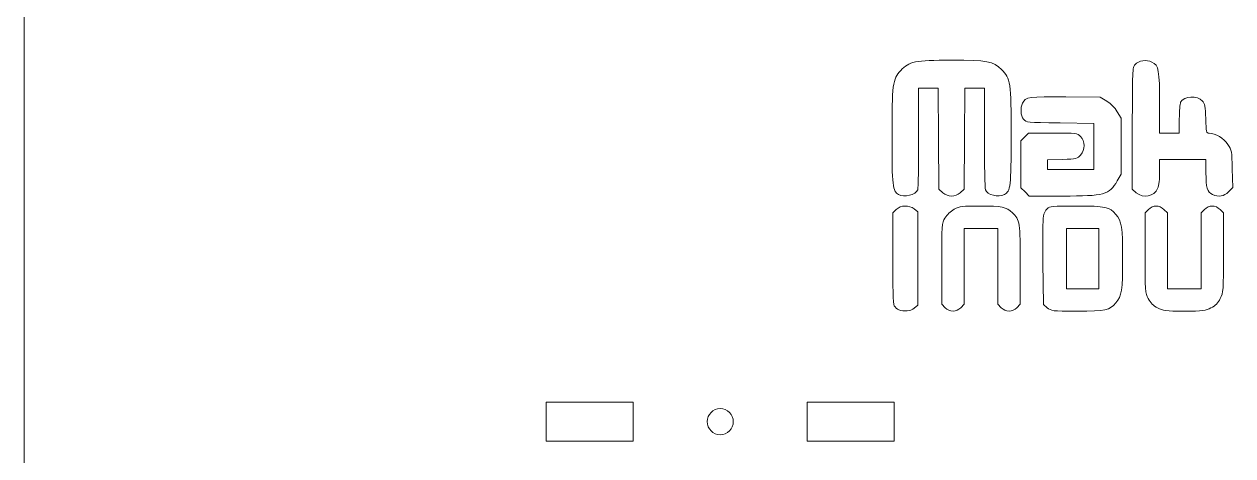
# Model space of a CAD drawing. Header units: millimetres. Extents: x -570 to 1260, y -948 to 580.
# Drawn here: x -570 to -431.1, y -108.7 to -59 of the extents above; entities that cross this region are included whole.
import ezdxf

# ---------------------------------------------------------------- set-up
doc = ezdxf.new("R2010")
doc.units = ezdxf.units.MM
doc.layers.get('0').update_dxf_attribs({"linetype": 'CONTINUOUS', "lineweight": 0, "true_color": 0x000000})
doc.layers.add('02 Left Panel', color=7, linetype='CONTINUOUS', lineweight=0, true_color=0x000000)
doc.layers.add('Text', color=1, linetype='CONTINUOUS', lineweight=0, true_color=0xff0000)

# ---------------------------------------------------------------- blocks, each defined once
blk = doc.blocks.new('tslots-acrylic')
for p, q in [((-10, 4.5), (-20, 4.5)), ((-20, 0), (-20, 4.5)), ((-10, 4.5), (-10, 0)), ((20, 4.5), (10, 4.5)), ((10, 0), (10, 4.5)), ((20, 4.5), (20, 0)), ((20, 0), (10, 0)), ((-10, 0), (-20, 0))]:
    blk.add_line(p, q)
blk.add_circle((0, 2.25), 1.5)

msp = doc.modelspace()

# ---------------------------------------------------------------- linework, layer by layer
at = {"layer": '02 Left Panel'}
msp.add_line((-570, 197.8), (-570, -199), dxfattribs=at)
at = {"layer": 'Text'}
for p, q in [((-466.08, -66.41), (-467.2, -66.41)), ((-467.2, -66.41), (-467.2, -72.11)), ((-464.96, -66.41), (-466.08, -66.41)), ((-464.91, -72.22), (-464.96, -66.41)), ((-461.88, -66.41), (-461.92, -72.22)), ((-460.75, -66.41), (-461.88, -66.41)), ((-459.63, -66.41), (-460.75, -66.41)), ((-459.63, -72.11), (-459.63, -66.41)), ((-450.27, -67.4), (-446.34, -67.45)), ((-446.34, -67.45), (-445.58, -67.9)), ((-444.37, -69.11), (-443.93, -69.87)), ((-439.5, -68.22), (-439.5, -71.56)), ((-447.07, -70.45), (-450.95, -70.4)), ((-447.07, -73.1), (-447.07, -70.45)), ((-443.93, -69.87), (-443.93, -73.09)), ((-437.24, -71.56), (-437.24, -69.94)), ((-464.87, -78.03), (-464.91, -72.22)), ((-461.92, -72.22), (-461.97, -78.03)), ((-455.44, -72.47), (-455.01, -72.01)), ((-455.01, -72.01), (-454.58, -71.56)), ((-454.58, -71.56), (-451.78, -71.56)), ((-442.64, -78.03), (-442.64, -71.03)), ((-439.5, -71.56), (-438.37, -71.56)), ((-438.37, -71.56), (-437.24, -71.56)), ((-455.44, -75.17), (-455.44, -72.47)), ((-447.07, -75.75), (-447.07, -73.1)), ((-443.93, -73.09), (-443.93, -76.31)), ((-450.68, -74.6), (-452.38, -74.65)), ((-452.38, -74.65), (-452.38, -75.2)), ((-436.84, -74.62), (-439.5, -74.62)), ((-439.5, -74.62), (-439.5, -76)), ((-434.18, -74.62), (-436.84, -74.62)), ((-434.18, -76.15), (-434.18, -74.62)), ((-455.44, -77.87), (-455.44, -75.17)), ((-452.38, -75.2), (-452.38, -75.75)), ((-452.38, -75.75), (-449.73, -75.75)), ((-449.73, -75.75), (-447.07, -75.75)), ((-443.93, -76.31), (-444.37, -77.07)), ((-431.15, -75.69), (-431.09, -77.84)), ((-469.51, -78.63), (-469.51, -78.63)), ((-464.42, -78.42), (-464.87, -78.03)), ((-461.97, -78.03), (-462.42, -78.42)), ((-454.97, -78.34), (-455.44, -77.87)), ((-454.5, -78.81), (-454.97, -78.34)), ((-454.97, -78.34), (-454.97, -78.34)), ((-450.65, -78.81), (-454.5, -78.81)), ((-442.19, -78.42), (-442.64, -78.03)), ((-442.19, -78.42), (-442.19, -78.42)), ((-431.09, -77.84), (-431.58, -78.32)), ((-470.18, -80.75), (-469.78, -80.35)), ((-467.7, -80.29), (-467.28, -80.63)), ((-441.18, -80.75), (-440.79, -80.35)), ((-439, -80.35), (-438.61, -80.75)), ((-434.74, -80.75), (-434.35, -80.35)), ((-432.56, -80.35), (-432.16, -80.75)), ((-470.18, -85.92), (-470.18, -80.75)), ((-467.28, -80.63), (-467.28, -86)), ((-441.18, -85.32), (-441.18, -80.75)), ((-438.61, -80.75), (-438.61, -85.11)), ((-434.74, -85.11), (-434.74, -80.75)), ((-432.16, -80.75), (-432.16, -85.31)), ((-460.03, -82.54), (-461.96, -82.54)), ((-461.96, -82.54), (-461.96, -86.89)), ((-458.1, -82.54), (-460.03, -82.54)), ((-458.1, -86.89), (-458.1, -82.54)), ((-448.35, -82.54), (-450.21, -82.54)), ((-450.21, -82.54), (-450.21, -86)), ((-446.5, -82.54), (-448.35, -82.54)), ((-446.5, -86), (-446.5, -82.54)), ((-467.28, -86), (-467.28, -91.37)), ((-450.21, -86), (-450.21, -89.46)), ((-446.5, -89.46), (-446.5, -86)), ((-446.5, -86), (-446.5, -86)), ((-438.61, -85.11), (-438.61, -89.46)), ((-434.74, -89.46), (-434.74, -85.11)), ((-464.54, -91.25), (-464.54, -86.61)), ((-461.96, -86.89), (-461.96, -91.25)), ((-458.1, -91.25), (-458.1, -86.89)), ((-455.52, -86.73), (-455.52, -91.25)), ((-452.86, -91.26), (-452.91, -86.46)), ((-450.21, -89.46), (-448.35, -89.46)), ((-448.35, -89.46), (-446.5, -89.46)), ((-438.61, -89.46), (-436.67, -89.46)), ((-436.67, -89.46), (-434.74, -89.46)), ((-467.28, -91.37), (-467.7, -91.71)), ((-464.15, -91.65), (-464.54, -91.25)), ((-464.15, -91.65), (-464.15, -91.65)), ((-461.96, -91.25), (-462.36, -91.65)), ((-457.7, -91.65), (-458.1, -91.25)), ((-455.52, -91.25), (-455.92, -91.65)), ((-452.41, -91.65), (-452.86, -91.26)), ((-452.41, -91.65), (-452.41, -91.65)), ((-439.74, -91.67), (-439.74, -91.67)), ((-469.48, -91.88), (-469.48, -91.88))]:
    msp.add_line(p, q, dxfattribs=at)
for points in [[(-469.26, -64.37), (-468.28, -63.31), (-467.69, -63.19), (-463.41, -63.19)], [(-463.41, -63.19), (-459.3, -63.19), (-458.65, -63.31), (-457.67, -64.26)], [(-442.64, -71.03), (-442.64, -64.39), (-442.62, -64.01), (-442.33, -63.69)], [(-442.33, -63.69), (-441.9, -63.21), (-441.03, -63.08), (-440.38, -63.4)], [(-440.38, -63.4), (-439.61, -63.77), (-439.5, -64.35), (-439.5, -68.22)], [(-470.26, -72.06), (-470.26, -65.9), (-470.2, -65.39), (-469.26, -64.37)], [(-457.67, -64.26), (-456.63, -65.28), (-456.57, -65.69), (-456.57, -71.92)], [(-455.26, -68.12), (-454.94, -67.41), (-454.49, -67.35), (-450.27, -67.4)], [(-445.58, -67.9), (-445.09, -68.19), (-444.66, -68.62), (-444.37, -69.11)], [(-437.24, -69.94), (-437.24, -69.05), (-437.17, -68.19), (-437.09, -68.03)], [(-437.09, -68.03), (-436.7, -67.3), (-435.17, -67.21), (-434.57, -67.88)], [(-434.57, -67.88), (-434.32, -68.15), (-434.25, -68.52), (-434.21, -69.89)], [(-455.14, -69.97), (-455.48, -69.55), (-455.54, -68.72), (-455.26, -68.12)], [(-450.95, -70.4), (-454.81, -70.35), (-454.83, -70.35), (-455.14, -69.97)], [(-434.21, -69.89), (-434.16, -71.48), (-434.13, -71.56), (-433.8, -71.57)], [(-469.51, -78.63), (-470.2, -78.23), (-470.26, -77.66), (-470.26, -72.06)], [(-467.2, -72.11), (-467.2, -75.25), (-467.25, -77.94), (-467.3, -78.08)], [(-459.53, -78.08), (-459.59, -77.94), (-459.63, -75.25), (-459.63, -72.11)], [(-456.57, -71.92), (-456.57, -77.71), (-456.63, -78.25), (-457.35, -78.64)], [(-451.78, -71.56), (-449.03, -71.56), (-448.98, -71.57), (-448.59, -71.96)], [(-448.59, -71.96), (-448.05, -72.5), (-448.05, -73.47), (-448.58, -74.09)], [(-433.8, -71.57), (-433.11, -71.57), (-432.11, -72.17), (-431.66, -72.87)], [(-431.66, -72.87), (-431.22, -73.52), (-431.2, -73.66), (-431.15, -75.69)], [(-448.58, -74.09), (-448.96, -74.52), (-449.04, -74.54), (-450.68, -74.6)], [(-439.5, -76), (-439.5, -76.83), (-439.59, -77.59), (-439.73, -77.93)], [(-433.43, -78.63), (-434.02, -78.36), (-434.18, -77.83), (-434.18, -76.15)], [(-444.37, -77.07), (-445.31, -78.66), (-445.85, -78.81), (-450.65, -78.81)], [(-467.3, -78.08), (-467.53, -78.67), (-468.87, -79), (-469.51, -78.63)], [(-462.42, -78.42), (-463.02, -78.94), (-463.82, -78.94), (-464.42, -78.42)], [(-457.35, -78.64), (-458.03, -79), (-459.31, -78.67), (-459.53, -78.08)], [(-439.73, -77.93), (-440.12, -78.86), (-441.38, -79.11), (-442.19, -78.42)], [(-431.58, -78.32), (-432.1, -78.85), (-432.73, -78.95), (-433.43, -78.63)], [(-469.78, -80.35), (-469.27, -79.85), (-468.31, -79.82), (-467.7, -80.29)], [(-464.18, -81.34), (-463.95, -80.95), (-463.55, -80.57), (-463.11, -80.33)], [(-463.11, -80.33), (-462.46, -79.99), (-462.19, -79.96), (-460.1, -79.96)], [(-460.1, -79.96), (-457.63, -79.96), (-457.15, -80.06), (-456.43, -80.73)], [(-452.86, -81.13), (-452.81, -80.84), (-452.61, -80.46), (-452.42, -80.28)], [(-452.42, -80.28), (-452.1, -79.98), (-451.85, -79.96), (-449.04, -79.96)], [(-449.04, -79.96), (-445.68, -79.96), (-445.25, -80.05), (-444.53, -80.91)], [(-440.79, -80.35), (-440.54, -80.11), (-440.21, -79.96), (-439.9, -79.96)], [(-439.9, -79.96), (-439.58, -79.96), (-439.25, -80.11), (-439, -80.35)], [(-434.35, -80.35), (-434.1, -80.11), (-433.77, -79.96), (-433.45, -79.96)], [(-433.45, -79.96), (-433.14, -79.96), (-432.81, -80.11), (-432.56, -80.35)], [(-464.54, -86.61), (-464.54, -82.11), (-464.53, -81.95), (-464.18, -81.34)], [(-456.43, -80.73), (-455.56, -81.55), (-455.52, -81.81), (-455.52, -86.73)], [(-452.91, -86.46), (-452.94, -83.81), (-452.92, -81.42), (-452.86, -81.13)], [(-444.53, -80.91), (-443.86, -81.7), (-443.76, -82.36), (-443.76, -86)], [(-470.01, -91.42), (-470.12, -91.21), (-470.18, -89.27), (-470.18, -85.92)], [(-443.76, -86), (-443.76, -89.64), (-443.86, -90.3), (-444.53, -91.09)], [(-440.81, -90.6), (-441.18, -89.91), (-441.18, -89.79), (-441.18, -85.32)], [(-432.16, -85.31), (-432.16, -89.73), (-432.18, -89.9), (-432.53, -90.59)], [(-469.48, -91.88), (-469.68, -91.8), (-469.91, -91.59), (-470.01, -91.42)], [(-463.25, -92.04), (-463.57, -92.04), (-463.9, -91.89), (-464.15, -91.65)], [(-462.36, -91.65), (-462.61, -91.89), (-462.94, -92.04), (-463.25, -92.04)], [(-456.81, -92.04), (-457.12, -92.04), (-457.45, -91.89), (-457.7, -91.65)], [(-455.92, -91.65), (-456.17, -91.89), (-456.5, -92.04), (-456.81, -92.04)], [(-448.98, -92.04), (-451.9, -92.04), (-451.97, -92.03), (-452.41, -91.65)], [(-444.53, -91.09), (-445.25, -91.95), (-445.69, -92.04), (-448.98, -92.04)], [(-439.74, -91.67), (-440.22, -91.42), (-440.56, -91.08), (-440.81, -90.6)], [(-436.67, -92.04), (-438.83, -92.04), (-439.1, -92.01), (-439.74, -91.67)], [(-433.6, -91.67), (-434.24, -92.01), (-434.52, -92.04), (-436.67, -92.04)], [(-432.53, -90.59), (-432.78, -91.1), (-433.09, -91.41), (-433.6, -91.67)], [(-467.7, -91.71), (-468.15, -92.05), (-468.88, -92.12), (-469.48, -91.88)]]:
    msp.add_open_spline(points, degree=3, dxfattribs=at)

# ---------------------------------------------------------------- block references
at = {"layer": '02 Left Panel'}
msp.add_blockref('tslots-acrylic', (-490, -107), dxfattribs=at)

doc.saveas('drawing.dxf')
